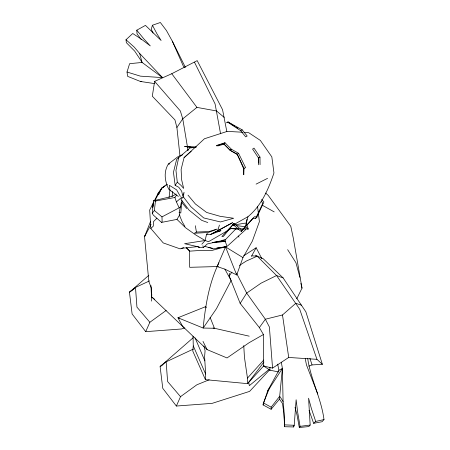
<?xml version="1.0" encoding="UTF-8"?>
<svg xmlns="http://www.w3.org/2000/svg" width="450" height="450" viewBox="0 0 450 450"><rect width="100%" height="100%" fill="white"/><g stroke="black" fill="none" stroke-linecap="round" stroke-linejoin="round"><path stroke-width="0.67" d="M150.446 221.749L144.534 236.678L148.894 281.689L151.633 288.754L151.397 301.106M263.632 334.412L249.126 342.697L227.036 357.952L207.107 349.622L151.504 296.786L151.633 288.754M309.066 410.377L313.644 423.309L315.714 421.447L311.344 408.358L308.576 398.199L310.174 425.048L308.818 426.561L299.295 427.5L300.054 426.347L297.619 411.947L296.128 399.724L294.221 425.278L293.664 426.954L284.648 426.724L283.961 410.434L283.089 401.507L282.392 368.449L269.224 388.721L263.396 402.919L263.076 404.927L271.119 409.281L271.192 407.166L279.697 396.248L282.392 368.449L281.34 362.244M264.066 365.49L247.59 383.653L205.419 379.659L205.65 374.085L204.598 356.636L205.088 350.713L203.923 346.005M293.664 426.954L293.743 425.582M181.929 200.514L180.782 213.024L179.19 212.456L181.305 202.545M278.64 371.959L269.977 370.204L263.678 366.041L263.34 334.378L259.369 327.583L240.171 303.384L229.191 275.979L229.371 273.268M271.119 409.281L279.439 399.139L279.697 396.248L283.089 401.507M179.702 214.819L176.963 219.398L161.55 222.396L153.309 215.066L152.252 213.238L153.478 200.762L172.097 196.374L176.153 194.046M193.022 336.229L193.275 345.898L192.752 351.011L205.419 379.659M172.097 196.374L172.631 191.588M152.252 213.238L154.384 210.482L155.447 201.043L174.893 197.494L176.49 195.199M169.054 197.528L169.976 189.889M246.313 224.094L246.909 219.234M207.782 222.542L201.741 220.365L189.056 210.122L180.939 199.361L183.358 196.909L184.05 192.268L182.694 195.851L181.71 191.244L178.768 187.251L175.151 185.327L173.458 172.271L176.631 159.441L189.984 147.977L195.981 147.246M226.856 131.715L222.559 109.693L197.196 60.626L171.771 73.721L154.637 81.371L152.303 96.21L174.943 119.903L176.901 127.491L179.961 155.773M154.761 299.424L151.504 296.786L151.875 294.716M239.968 228.825L248.265 229.022L245.334 226.721L247.972 216.697C261.433 205.678 268.504 189.067 273.954 172.986L271.834 156.898L260.347 140.417L248.749 132.716L243.984 132.345M178.734 157.404L175.956 170.415L177.283 182.171L175.151 185.327M153.467 203.034L152.426 207.602L153.326 205.718M201.842 244.209L205.104 240.514L206.584 234.135L207.894 233.82M242.623 132.238L227.256 131.377L204.424 138.769L184.05 157.674L181.125 169.386L181.586 179.55L183.656 188.409L180.962 185.344L177.283 182.171M185.411 67.382L172.311 41.152L166.444 30.538L160.341 22.5L152.421 25.251L151.251 29.312L153.073 33.081M206.584 234.135L210.471 234.523L217.755 230.76L219.403 225.09M127.018 72.022L129.617 63.681L142.116 62.449L162.523 77.614L140.389 76.146L127.018 72.022L127.648 76.359L140.4 81.461L154.856 83.644M157.939 194.091L158.287 192.977L161.713 188.151L166.714 184.404M263.076 404.927L267.795 390.549L278.904 370.282L282.392 368.449M186.356 247.815L189.636 251.162L189.681 267.317L217.086 266.558L224.848 269.134L236.694 274.95L242.961 257.586L252.349 241.116L259.403 221.608L257.529 206.263M182.779 154.761L178.217 156.521L168.362 164.025C163.451 171.844 164.773 181.417 168.795 189.27L178.341 196.447M184.832 327.909L181.485 328.978L145.71 331.661L149.856 322.284L166.185 310.427M269.792 369.658L249.609 391.387L212.141 403.358L176.366 406.041L180.512 396.664L196.841 384.806L209.194 379.777M241.284 231.542L241.858 230.316L233.977 223.38L233.1 224.589L241.284 231.542L253.221 218.143L255.566 218.565L256.944 217.007L263.891 201.988L261.664 199.457M255.566 218.565L262.822 203.31L261.225 201.178M158.721 194.422L161.713 188.151L165.144 185.889M296.781 298.794L302.012 288.135L293.259 237.921L290.779 226.282L268.178 195.345L265.607 193.033M218.959 262.778C209.019 283.123 205.346 305.696 203.169 328.044L214.459 328.281L249.199 336.173M153.675 202.123L149.676 210.043L150.817 228.476L163.226 242.921L180.118 248.873L183.707 247.641M154.294 200.903L158.287 192.977M151.071 224.426L144.534 236.678L145.53 234.833M251.426 256.382L256.157 247.759L261.9 258.756M187.616 150.733L188.269 149.552M154.789 200.655L161.713 188.151L163.491 187.2M240.171 303.384L246.69 293.102L261.034 283.185L276.559 275.529L283.112 277.909L305.876 311.844L322.363 364.298L312.036 364.928L308.784 366.137M176.901 127.491L182.762 118.839L196.931 107.387L216.523 110.959L224.173 117.371M229.191 275.979L231.924 272.087M259.369 327.583L265.359 319.236L282.488 314.966L295.796 303.3L301.618 305.263M263.953 361.98L247.59 383.653L247.461 378.107L244.451 357.339L243.754 345.566M230.434 150.531L231.424 149.231L238.556 153.287L245.588 167.625L244.041 168.379L243.399 168.143L237.381 154.547L230.434 150.531L223.493 143.578L216.377 145.862M267.795 390.549L269.904 387.838M182.672 201.364L181.806 202.416L186.711 208.507M233.1 224.589L223.352 236.486L221.889 236.542L233.977 223.38M161.55 222.396L162.129 221.749L161.977 216.883L154.384 210.482M307.665 358.239C310.624 379.254 321.244 398.436 324 419.58L322.076 421.723L313.644 423.309M247.461 378.107L263.773 360.011M241.858 230.316L254.509 216.686L256.944 217.007M235.817 228.96L225.225 239.873L207.259 243.962L203.349 247.562L199.417 247.629L197.381 246.639L184.612 243.697L205.104 240.514L208.519 241.701L231.058 228.628L238.674 229.236M156.859 218.233L153.501 221.625L153.276 226.164L150.817 228.476M141.727 62.606L141.418 61.256L134.691 51.103L126.36 42.688L126 39.758L132.739 33.497L141.649 39.358L150.294 45.9L143.859 38.902L136.772 30.195L145.451 25.386L161.139 40.5L156.977 33.84L152.421 25.251M227.593 245.942L245.638 229.652L244.811 228.623M184.05 157.674L191.227 151.239M148.832 275.299L129.454 292.219L132.109 313.948L145.71 331.661M193.101 337.798L160.11 366.598L162.765 388.327L176.366 406.041M161.977 216.883L179.156 207.827L176.389 201.887L182.256 196.847M269.303 369.231L249.339 385.656L248.676 382.275M149.473 280.912L135.495 287.438L129.454 292.219L133.993 288.911M193.461 349.026L166.151 361.822L160.11 366.598L162.945 364.534M179.156 207.827L180.787 206.623M229.984 150.114L231.424 149.231L224.983 142.763L223.493 143.578L229.984 150.114L237.172 154.226L238.556 153.287M166.292 185.141L167.434 184.388M263.678 366.041L272.554 368.106L288.72 357.457L316.946 359.331L322.363 364.298M243.765 255.757L256.157 247.759M239.394 265.466L246.234 261.079L257.226 256.179L263.132 258.677L283.112 277.909M217.17 229.056L209.132 231.525L196.403 232.054L194.4 233.274L208.373 232.447L215.977 229.596M234.894 225.411L232.808 225.146L247.972 216.697M240.694 130.697L242.218 129.87L247.168 136.007L245.7 136.896L240.694 130.697L228.291 122.574L227.869 121.883L242.218 129.87M217.755 230.76L232.611 222.683L210.471 234.523L220.961 230.664L217.041 231.609M256.101 184.118L267.559 178.352M258.525 162.939L258.441 157.365L258.401 157.854L252.585 149.074L254.002 148.118L259.982 157.089L258.401 157.854L258.48 164.784M216.63 145.446L224.983 142.763L224.173 144.09L217.699 145.997M226.423 246.583L212.062 250.397L199.845 250.47L189.636 251.162M218.43 266.248L217.086 266.558L225.551 246.938L242.961 257.586M315.714 421.447L324 419.58M226.395 246.532L213.435 248.917L204.744 246.296M232.808 225.146L246.088 222.998L248.265 229.022L246.915 228.853M221.828 240.373L225.225 239.873L225.253 241.464L227.076 246.409M300.054 426.347L310.174 425.048M216.855 247.939L225.551 246.938L236.694 274.95M181.114 248.355L197.381 246.639M226.294 122.726L228.291 122.574M212.327 242.454L225.253 241.464L214.245 242.184M168.362 164.025L169.886 163.946M193.697 147.78L184.764 146.464L191.008 147.195M140.4 81.461L141.784 81.467M229.601 228.578L238.584 228.791M184.764 146.464L196.408 146.931M284.726 424.868L294.221 425.278M251.797 255.847L257.226 256.179L276.559 275.529L299.728 309.279L316.946 359.331M236.289 225.585L245.334 226.721M153.478 200.762L155.447 201.043M208.8 247.376L212.844 248.4M179.28 318.133L177.953 317.751L182.52 326.171M213.131 327.898L214.459 328.281L210.127 317.436M182.509 326.672L183.808 327.167M263.396 402.919L271.192 407.166M262.564 205.38L274.174 211.882M205.104 240.514L195.941 235.102L185.586 227.768L176.963 219.398M255.527 255.133L257.226 256.179M227.869 121.883L234.968 126.422M236.149 127.176L237.921 128.312M126 39.758L134.201 47.087L139.618 53.415L162.523 77.614M186.559 247.882L189.489 250.791M198.669 246.774L199.417 247.629L198.731 246.6M154.637 81.371L180.338 110.942L182.762 118.839L188.032 150.384M149.856 322.284L136.946 307.136L135.495 287.438M180.512 396.664L167.602 381.516L166.151 361.822M188.021 195.159L195.379 203.968L206.634 212.456L220.151 216.309L233.657 218.278L220.477 221.957L203.681 217.929L190.941 206.781L183.358 196.909M171.771 73.721L196.931 107.387M141.261 39.572L137.081 33.941L136.772 30.195M279.439 399.139L282.471 403.481L283.821 412.931L284.648 426.724M184.416 67.607L183.223 65.869L172.311 41.152M238.213 235.98L239.001 237.133M287.657 249.683L295.948 262.727L299.908 277.363M184.944 226.429L182.267 221.968L179.972 216.399L179.19 212.456M180.366 196.408L176.636 189.866L169.369 185.327L169.83 189.754M224.848 269.134L231.143 280.479L216.484 308.649L203.169 328.044L177.953 317.751L205.791 306.591L206.303 307.868M236.492 273.122L246.69 293.102L265.359 319.236L269.387 326.987L272.554 368.106M203.001 341.398L207.107 349.622M194.496 62.246L215.089 103.916L220.567 133.785M237.172 154.226L244.041 168.379L243.765 174.735L243.399 168.143M193.275 345.898L205.65 374.085M195.097 337.888L204.857 360.889M317.745 394.003L306.456 364.86L305.235 358.706M174.893 197.494L176.389 201.887M309.904 358.273L312.036 364.928M139.618 53.415L142.116 62.449M202.871 245.768L203.349 247.562M295.026 407.357L296.955 414.624L299.295 427.5M300.881 283.387L302.012 288.135M277.678 364.151L278.904 370.282M195.351 225.737L196.403 232.054M282.488 314.966L288.72 357.457M150.953 285.581L151.504 296.786M269.916 367.397L269.977 370.204M259.982 157.089L260.066 164.672"/></g></svg>
